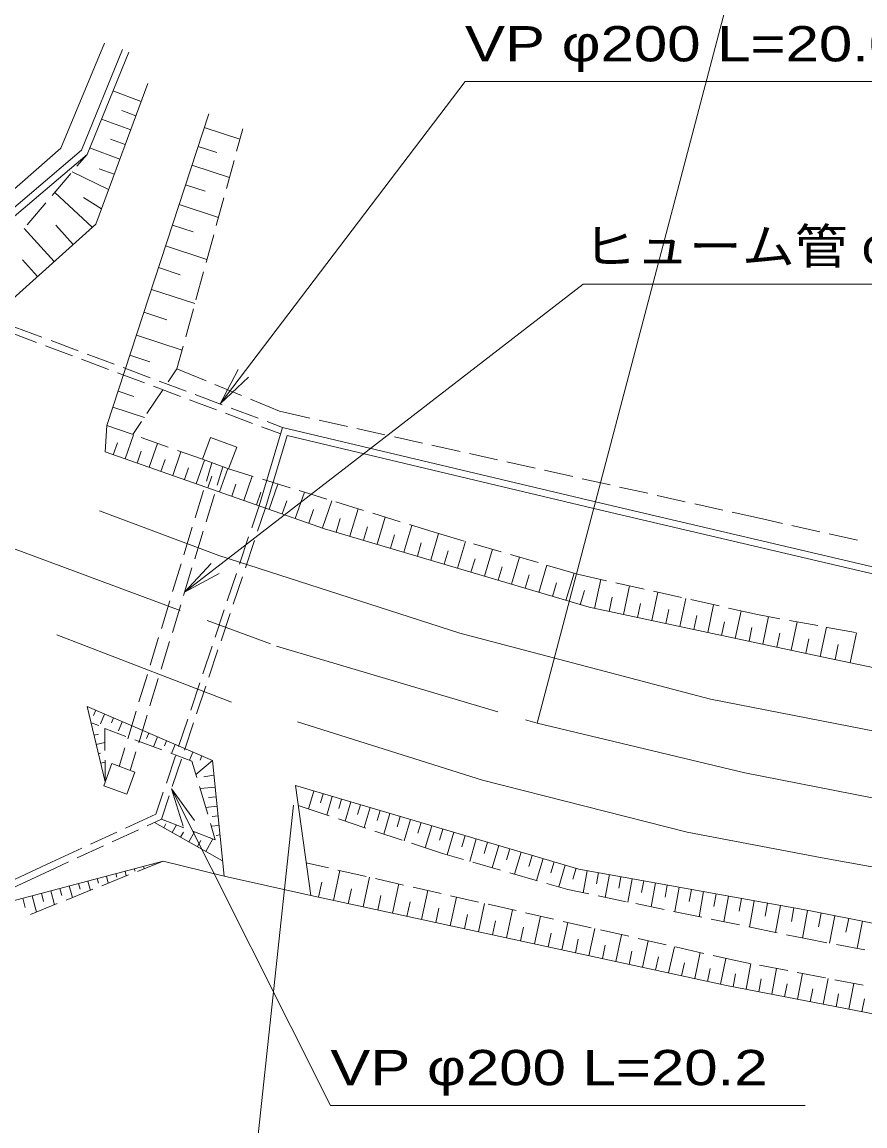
# Model space of a CAD drawing. Units: millimetres, scale not verified. Extents: x 40000 to 680000, y 20000 to 380000.
# Drawn here: x 96420 to 140241, y 253365 to 310749 of the extents above; entities that cross this region are included whole.
import ezdxf
from ezdxf.enums import TextEntityAlignment as Align

# ---------------------------------------------------------------- set-up
doc = ezdxf.new("R2010")
doc.units = ezdxf.units.MM
doc.header["$LTSCALE"] = 1000
doc.linetypes.add('CHAIN', pattern=[18.5, 12, -1.5, 3.5, -1.5])
for name, color, linetype, lineweight in [('M-BMK', 2, 'CHAIN', 13), ('M-STR-HTXT', 7, 'Continuous', 13), ('M-WORK', 1, 'Continuous', 13)]:
    doc.layers.add(name, color=color, linetype=linetype, lineweight=lineweight)
doc.styles.add('ＭＳ Ｐゴシック', font='')
doc.styles.get('ＭＳ Ｐゴシック').set_extended_font_data('MS PGothic')

# ---------------------------------------------------------------- blocks, each defined once
blk = doc.blocks.new('open_arrow')
at = {"color": 0, "linetype": 'Continuous', "lineweight": -2}
blk.add_lwpolyline([(7.5, 1.25), (0, 0), (7.5, -1.25)], dxfattribs=at)

msp = doc.modelspace()

# ---------------------------------------------------------------- linework, layer by layer
at = {"layer": 'M-BMK'}
msp.add_lwpolyline([(67881, 293839), (93392, 284336), (109651, 278311), (123193, 274294), (134001, 271727), (143277, 269905), (151766, 268455), (164448, 266962)], dxfattribs=at)
at = {"layer": 'M-STR-HTXT'}
for p, q in [((123193, 274294), (138660, 332939)), ((110524, 270047), (107947, 245952))]:
    msp.add_line(p, q, dxfattribs=at)
for points in [[(106712, 290895), (119449, 307656), (144137, 307656)], [(104872, 281114), (125592, 297130), (157858, 297130)], [(104188, 270881), (112447, 254432), (137134, 254432)]]:
    msp.add_lwpolyline(points, dxfattribs=at)
at = {"layer": 'M-WORK'}
for p, q in [((102615, 306618), (101140, 307166)), ((102341, 305880), (101603, 306154)), ((102067, 305142), (100545, 305708)), ((105892, 305262), (107745, 304656)), ((107896, 305206), (107574, 304030)), ((101501, 303620), (99932, 304204)), ((101784, 304381), (101023, 304664)), ((105573, 304288), (106547, 303969)), ((99796, 303870), (99274, 303254)), ((101210, 302835), (100425, 303127)), ((105254, 303314), (107202, 302676)), ((107441, 303548), (107045, 302101)), ((98951, 302872), (97982, 301727)), ((100918, 302051), (99032, 302967)), ((100071, 300089), (98121, 301891)), ((104919, 302290), (105943, 301955)), ((97659, 301345), (96691, 300200)), ((100542, 301038), (99617, 301625)), ((106912, 301619), (106515, 300173)), ((104584, 301266), (106632, 300597)), ((99076, 299194), (98181, 300189)), ((104232, 300191), (105308, 299839)), ((98081, 298298), (96535, 300017)), ((106383, 299690), (105986, 298244)), ((103880, 299115), (106032, 298411)), ((97222, 297525), (96449, 298384)), ((103510, 297984), (104641, 297614)), ((105854, 297762), (105457, 296315)), ((103141, 296853), (105402, 296114)), ((102752, 295665), (103940, 295276)), ((105325, 295833), (104928, 294386)), ((95760, 294625), (97164, 294099)), ((96051, 294890), (97455, 294363)), ((102363, 294477), (104740, 293699)), ((97632, 293923), (99037, 293397)), ((97924, 294188), (99328, 293662)), ((104796, 293904), (104473, 292728)), ((99796, 293486), (101201, 292960)), ((102019, 293426), (103070, 293082)), ((99505, 293222), (100910, 292695)), ((101669, 292785), (103074, 292259)), ((104473, 292728), (104022, 292054)), ((104473, 292728), (105985, 292101)), ((101378, 292520), (102783, 291994)), ((101407, 291555), (102227, 291286)), ((103744, 291639), (102910, 290392)), ((103251, 291818), (104656, 291292)), ((103542, 292083), (104947, 291557)), ((106447, 291910), (107832, 291335)), ((105124, 291117), (106529, 290591)), ((105415, 291381), (106820, 290855)), ((108294, 291144), (109806, 290517)), ((101139, 290734), (102779, 290198)), ((106997, 290415), (108402, 289889)), ((107288, 290680), (108693, 290154)), ((109806, 290517), (111382, 290166)), ((102632, 289977), (102181, 289303)), ((109161, 289978), (109966, 289677)), ((111870, 290057), (113334, 289731)), ((100828, 289784), (102137, 289320)), ((101783, 288041), (102219, 289287)), ((108870, 289713), (109865, 289341)), ((113822, 289622), (115286, 289296)), ((101160, 288259), (101378, 288882)), ((102608, 289153), (104022, 288651)), ((103021, 287607), (103455, 288845)), ((115774, 289187), (117238, 288861)), ((117726, 288752), (119190, 288426)), ((102402, 287824), (102619, 288443)), ((104251, 287177), (104682, 288407)), ((104493, 288484), (105802, 288020)), ((119678, 288317), (121142, 287991)), ((103636, 287392), (103851, 288007)), ((104862, 286962), (105076, 287574)), ((105473, 286748), (105902, 287971)), ((106000, 286882), (106292, 287840)), ((106568, 286673), (106860, 287631)), ((106688, 286323), (107114, 287538)), ((107160, 287521), (108440, 287127)), ((121630, 287882), (123095, 287556)), ((106081, 286536), (106294, 287143)), ((107949, 285881), (108390, 287142)), ((108918, 286979), (110351, 286537)), ((123583, 287447), (125047, 287121)), ((125535, 287012), (126999, 286686)), ((105416, 284969), (105854, 286404)), ((107318, 286102), (107539, 286732)), ((109259, 285422), (109718, 286733)), ((110829, 286390), (112262, 285948)), ((127487, 286578), (128951, 286251)), ((105984, 284760), (106422, 286195)), ((108604, 285652), (108833, 286307)), ((109940, 285184), (110179, 285865)), ((110621, 284945), (111098, 286307)), ((112037, 284449), (112533, 285865)), ((112740, 285801), (114174, 285359)), ((129439, 286143), (130903, 285816)), ((108357, 284462), (108739, 285604)), ((108665, 284279), (109071, 285494)), ((111329, 284697), (111577, 285405)), ((113463, 284019), (113887, 285447)), ((114651, 285212), (116085, 284770)), ((131391, 285708), (132855, 285382)), ((133343, 285273), (134919, 284922)), ((112749, 284232), (112961, 284946)), ((114877, 283599), (115297, 285013)), ((134919, 284922), (135950, 284689)), ((104832, 283056), (105270, 284491)), ((105400, 282847), (105838, 284282)), ((114170, 283809), (114380, 284516)), ((115577, 283391), (115785, 284091)), ((116276, 283183), (116692, 284583)), ((116563, 284623), (117843, 284228)), ((117665, 282771), (118078, 284160)), ((117843, 284228), (119410, 283770)), ((136437, 284580), (137901, 284250)), ((138388, 284140), (139852, 283810)), ((107723, 282565), (108199, 283988)), ((108031, 282382), (108507, 283805)), ((116971, 282977), (117177, 283671)), ((119060, 282356), (119475, 283751)), ((119890, 283629), (121330, 283208)), ((118363, 282563), (118570, 283261)), ((120461, 281940), (120877, 283341)), ((121810, 283068), (123249, 282646)), ((121867, 281522), (122286, 282928)), ((104248, 281143), (104686, 282578)), ((104817, 280934), (105254, 282369)), ((119760, 282148), (119969, 282848)), ((121164, 281731), (121373, 282434)), ((123280, 281102), (123700, 282515)), ((123729, 282506), (125297, 282047)), ((107089, 280668), (107565, 282091)), ((107397, 280485), (107873, 281908)), ((122574, 281312), (122784, 282018)), ((124699, 280680), (125120, 282099)), ((125297, 282047), (126805, 281709)), ((126187, 280263), (126508, 281776)), ((123989, 280891), (124200, 281600)), ((125440, 280460), (125661, 281201)), ((127293, 281600), (128756, 281272)), ((127683, 279945), (128001, 281441)), ((103665, 279230), (104103, 280665)), ((126935, 280104), (127094, 280852)), ((129162, 279632), (129476, 281110)), ((129244, 281162), (130708, 280834)), ((130624, 279322), (130934, 280784)), ((131196, 280725), (132659, 280397)), ((104233, 279021), (104671, 280456)), ((106455, 278771), (106931, 280194)), ((128423, 279788), (128580, 280528)), ((129893, 279477), (130048, 280208)), ((132069, 279015), (132376, 280460)), ((133147, 280287), (134655, 279949)), ((133498, 278712), (133801, 280141)), ((106763, 278589), (107239, 280011)), ((131347, 279168), (131500, 279891)), ((132784, 278864), (132935, 279578)), ((134655, 279949), (135822, 279734)), ((134932, 278408), (135236, 279842)), ((136314, 279643), (137789, 279371)), ((136405, 278095), (136718, 279568)), ((134215, 278560), (134367, 279277)), ((135669, 278252), (135825, 278988)), ((137918, 277775), (138239, 279287)), ((138281, 279280), (139756, 279007)), ((139470, 277447), (139798, 278999)), ((103081, 277317), (103519, 278752)), ((103649, 277108), (104087, 278543)), ((137162, 277935), (137322, 278691)), ((138694, 277611), (138858, 278387)), ((105821, 276874), (106297, 278297)), ((106129, 276692), (106605, 278114)), ((102497, 275404), (102935, 276839)), ((103066, 275196), (103503, 276630)), ((105188, 274978), (105663, 276400)), ((105495, 274795), (105971, 276217)), ((100254, 274970), (100134, 274692)), ((101914, 273491), (102351, 274926)), ((100011, 274316), (100408, 274178)), ((100713, 274772), (100492, 274260)), ((101172, 274574), (101062, 274318)), ((101631, 274377), (101430, 273909)), ((102482, 273283), (102920, 274717)), ((104554, 273081), (105029, 274503)), ((104862, 272898), (105337, 274321)), ((100161, 273685), (100386, 273738)), ((100729, 272885), (100721, 274018)), ((100721, 274018), (101814, 273609)), ((103009, 273783), (102889, 273505)), ((100277, 273199), (100726, 273305)), ((102283, 273434), (103687, 272909)), ((103468, 273586), (103248, 273073)), ((103928, 273388), (103817, 273132)), ((104387, 273190), (104185, 272723)), ((100392, 272712), (100505, 272739)), ((101475, 272055), (101768, 273013)), ((102044, 271846), (102336, 272804)), ((103920, 271184), (104395, 272606)), ((104156, 272734), (105249, 272325)), ((105305, 272794), (105123, 272372)), ((105764, 272597), (105673, 272385)), ((100508, 272226), (100733, 272279)), ((100739, 271253), (100732, 272386)), ((104228, 271001), (104703, 272424)), ((105249, 272325), (105500, 271480)), ((106320, 272357), (105457, 271625)), ((106395, 271603), (105872, 271504)), ((105642, 271001), (106070, 269563)), ((106458, 270978), (105673, 270900)), ((103379, 269567), (103761, 270710)), ((103663, 269312), (104069, 270527)), ((106507, 270481), (106115, 270441)), ((111591, 270773), (111316, 269841)), ((112070, 270632), (111933, 270166)), ((112550, 270491), (112265, 269525)), ((113032, 270348), (112890, 269866)), ((106557, 269983), (105963, 269924)), ((112392, 269483), (110775, 270021)), ((113515, 270206), (113221, 269208)), ((114014, 270059), (113867, 269560)), ((114514, 269912), (114209, 268879)), ((115030, 269760), (114878, 269243)), ((101802, 268842), (103379, 269567)), ((102926, 268973), (103663, 269312)), ((103296, 269143), (106841, 267147)), ((104830, 268865), (103663, 269312)), ((106607, 269486), (106310, 269456)), ((114290, 268852), (112866, 269326)), ((115546, 269608), (115232, 268539)), ((116081, 269450), (115923, 268916)), ((116615, 269293), (116289, 268188)), ((99985, 268006), (101348, 268633)), ((101109, 268137), (102471, 268764)), ((103791, 268864), (103902, 269061)), ((104227, 268619), (104448, 269012)), ((104662, 268374), (104809, 268634)), ((105098, 268128), (105392, 268650)), ((106464, 268239), (105297, 268686)), ((106212, 269084), (106464, 268239)), ((106657, 268988), (106253, 268948)), ((116188, 268222), (114764, 268695)), ((117167, 269130), (117004, 268578)), ((117720, 268967), (117383, 267824)), ((118291, 268799), (118123, 268227)), ((118863, 268631), (118517, 267458)), ((105534, 267883), (105717, 268208)), ((105969, 267637), (106336, 268288)), ((106706, 268490), (106504, 268470)), ((118279, 267527), (116662, 268064)), ((119449, 268458), (119276, 267871)), ((120035, 268285), (119692, 267119)), ((120618, 268113), (120446, 267531)), ((97954, 267071), (99531, 267797)), ((99292, 267301), (100654, 267928)), ((119374, 267211), (118279, 267527)), ((121201, 267942), (120860, 266783)), ((121780, 267771), (121610, 267192)), ((122360, 267600), (122020, 266449)), ((122936, 267431), (122766, 266855)), ((98100, 266753), (98837, 267092)), ((102422, 266595), (103755, 267130)), ((102741, 266862), (102774, 266737)), ((103224, 266990), (103241, 266927)), ((111189, 267040), (112357, 266774)), ((121296, 266657), (119855, 267073)), ((123511, 267261), (123174, 266116)), ((124084, 267092), (123915, 266520)), ((124656, 266924), (124321, 265786)), ((100566, 265850), (101958, 266409)), ((100807, 266351), (100904, 265986)), ((101291, 266479), (101339, 266296)), ((101774, 266607), (101839, 266361)), ((102258, 266734), (102290, 266612)), ((112611, 265082), (112948, 266640)), ((112845, 266664), (114307, 266331)), ((114153, 264749), (114486, 266290)), ((123218, 266103), (121776, 266519)), ((125225, 266756), (125058, 266187)), ((125805, 266634), (125598, 265484)), ((126381, 266531), (126277, 265955)), ((126956, 266427), (126743, 265247)), ((127546, 266320), (127439, 265731)), ((98390, 265712), (98486, 265349)), ((98874, 265840), (99034, 265235)), ((99357, 265967), (99437, 265665)), ((99841, 266095), (99969, 265610)), ((100324, 266223), (100388, 265981)), ((111832, 265250), (112001, 266029)), ((114795, 266220), (116257, 265887)), ((115677, 264419), (116006, 265944)), ((116745, 265776), (118208, 265443)), ((124794, 265649), (123698, 265965)), ((128135, 266214), (127917, 265005)), ((128740, 266105), (128631, 265501)), ((129344, 265996), (129120, 264757)), ((129963, 265884), (129852, 265265)), ((130583, 265772), (130354, 264503)), ((96457, 265200), (96584, 264718)), ((96940, 265328), (97164, 264484)), ((97424, 265456), (97535, 265034)), ((97907, 265584), (98099, 264859)), ((98710, 265105), (100102, 265664)), ((113382, 264915), (113548, 265686)), ((114915, 264584), (115079, 265346)), ((117185, 264093), (117511, 265601)), ((118676, 263771), (118999, 265263)), ((118695, 265332), (120158, 264999)), ((125878, 265426), (124794, 265649)), ((127836, 265022), (126367, 265325)), ((131217, 265658), (131103, 265023)), ((131852, 265543), (131617, 264242)), ((132503, 265426), (132385, 264775)), ((133153, 265309), (132913, 263975)), ((133820, 265188), (133700, 264522)), ((96854, 264360), (98246, 264919)), ((116431, 264256), (116594, 265010)), ((117931, 263932), (118092, 264678)), ((120151, 263452), (120470, 264928)), ((120645, 264888), (122108, 264555)), ((121610, 263137), (121926, 264596)), ((129795, 264618), (128326, 264921)), ((134487, 265068), (134240, 263701)), ((135170, 264945), (135047, 264261)), ((135853, 264821), (135600, 263421)), ((136553, 264695), (136427, 263995)), ((137254, 264569), (136995, 263133)), ((119414, 263612), (119573, 264349)), ((120881, 263295), (121039, 264024)), ((122595, 264444), (124058, 264111)), ((123054, 262825), (123366, 264268)), ((124545, 264000), (126008, 263667)), ((131754, 264214), (130285, 264517)), ((133713, 263810), (132244, 264113)), ((137969, 264430), (137828, 263715)), ((138685, 264288), (138403, 262865)), ((139397, 264148), (139256, 263436)), ((140109, 264007), (139830, 262597)), ((122332, 262981), (122488, 263703)), ((124481, 262517), (124790, 263944)), ((125893, 262212), (126198, 263624)), ((126495, 263556), (127958, 263223)), ((135672, 263406), (134202, 263709)), ((123767, 262671), (123922, 263385)), ((125187, 262364), (125340, 263070)), ((127290, 261910), (127591, 263306)), ((128446, 263112), (129908, 262779)), ((128671, 261611), (128970, 262993)), ((137245, 263082), (136161, 263305)), ((138269, 262890), (137245, 263082)), ((126591, 262061), (126742, 262759)), ((127980, 261761), (128130, 262451)), ((130037, 261316), (130333, 262682)), ((130396, 262668), (131858, 262335)), ((131389, 261024), (131681, 262375)), ((140235, 262521), (138760, 262798)), ((129354, 261464), (129502, 262147)), ((130713, 261170), (130859, 261846)), ((132346, 262224), (133514, 261958)), ((132726, 260735), (133014, 262072)), ((133514, 261958), (134264, 261814)), ((134058, 260470), (134316, 261804)), ((134755, 261719), (136228, 261436)), ((132057, 260880), (132202, 261548)), ((133391, 260599), (133520, 261266)), ((135394, 260211), (135652, 261547)), ((136719, 261341), (138192, 261058)), ((136731, 259952), (136990, 261289)), ((134726, 260341), (134855, 261008)), ((136062, 260082), (136192, 260750)), ((138070, 259693), (138329, 261032)), ((138683, 260964), (140156, 260680)), ((139410, 259433), (139670, 260774)), ((137400, 259823), (137530, 260492)), ((138740, 259563), (138870, 260233)), ((140081, 259304), (140211, 259975))]:
    msp.add_line(p, q, dxfattribs=at)
for points in [[(71523, 304136), (90032, 296977), (91373, 297174), (99504, 304082), (101641, 309323)], [(71717, 304683), (89796, 297654), (91581, 298206), (98428, 304188), (100710, 309654)], [(90493, 296691), (91523, 296842), (99796, 303870), (101965, 309191)], [(70108, 300135), (91838, 291571), (94193, 294801), (100249, 300249), (102963, 307555)], [(106127, 305980), (100828, 289784), (100748, 288404), (112150, 284410), (125898, 280324), (138004, 277756), (144547, 276376), (159703, 274181), (173286, 272608), (184909, 272111), (189933, 272000), (206167, 272470), (213814, 272967), (224967, 274236), (235983, 276390), (250476, 279924), (263535, 283982), (281204, 290387), (298420, 298091)], [(299781, 295548), (292603, 292181), (285241, 289071), (279259, 286659), (269836, 283236), (261811, 280641), (253087, 278138), (244584, 275985), (236063, 274126), (224836, 271954), (213848, 270610), (206210, 269985), (197467, 269525), (187510, 269359), (178529, 269396), (169363, 269966), (156001, 271365), (143762, 273298), (132204, 275543), (119173, 278985), (106658, 283015), (100437, 285334)], [(108739, 285604), (109966, 289677), (126524, 285736), (144773, 281457), (161015, 278917), (175366, 276621), (189354, 275130), (205596, 274846)], [(109074, 285503), (110206, 289260), (126444, 285395), (144706, 281113), (160960, 278571), (175320, 276274), (189332, 274780), (205621, 274496)], [(110743, 274370), (120350, 271333), (131007, 268628), (138019, 267302), (145694, 265922), (154215, 264671), (162497, 263677), (170375, 263051), (178142, 262572), (185228, 262444), (196583, 262554), (205749, 262996), (217859, 264247), (228829, 265720), (236669, 267118), (247675, 269401), (256896, 271775), (265455, 274241), (273571, 276873), (281191, 279689), (289491, 283112), (303215, 289142)], [(98230, 278899), (103973, 276672), (107304, 275402)], [(100739, 271253), (99810, 275161), (106320, 272357), (106921, 266345), (103755, 267130), (92522, 264160)], [(106921, 266345), (111426, 265338), (110631, 271056), (125374, 266712), (137410, 264540), (150487, 261955), (163407, 260326), (184003, 259359), (201515, 259175), (202104, 256562)], [(88696, 257654), (92267, 264428), (97954, 267071)], [(89005, 257491), (92522, 264160), (98101, 266754)], [(200229, 255856), (199192, 256372), (195179, 254753), (174847, 255204), (162327, 256013), (146949, 257973), (133049, 260665), (111426, 265338)]]:
    msp.add_lwpolyline(points, dxfattribs=at)
for points in [[(106220, 289156), (107577, 288657), (107160, 287521), (105802, 288020)], [(101086, 272198), (102289, 271756), (101868, 270610), (100665, 271051)]]:
    msp.add_lwpolyline(points, close=True, dxfattribs=at)

# ---------------------------------------------------------------- block references
at = {"layer": 'M-STR-HTXT', "xscale": 267, "yscale": 267}
for p, rotation in [((106712, 290895), 52.8), ((104872, 281114), 37.7), ((104188, 270881), 296.7)]:
    msp.add_blockref('open_arrow', p, dxfattribs=dict(at, rotation=rotation))

# ---------------------------------------------------------------- texts
at = {"layer": 'M-STR-HTXT', "style": 'ＭＳ Ｐゴシック'}
for s, width, p in [('VP φ200 L=20.0', 1.3, (119449, 308156)), ('ヒューム管 φ600 L=16.8', 1.1, (125592, 297630)), ('VP φ200 L=20.2', 1.3, (112447, 254932))]:
    msp.add_text(s, height=1833, dxfattribs=dict(at, width=width)).set_placement(p, align=Align.BOTTOM_LEFT)

doc.saveas('drawing.dxf')
